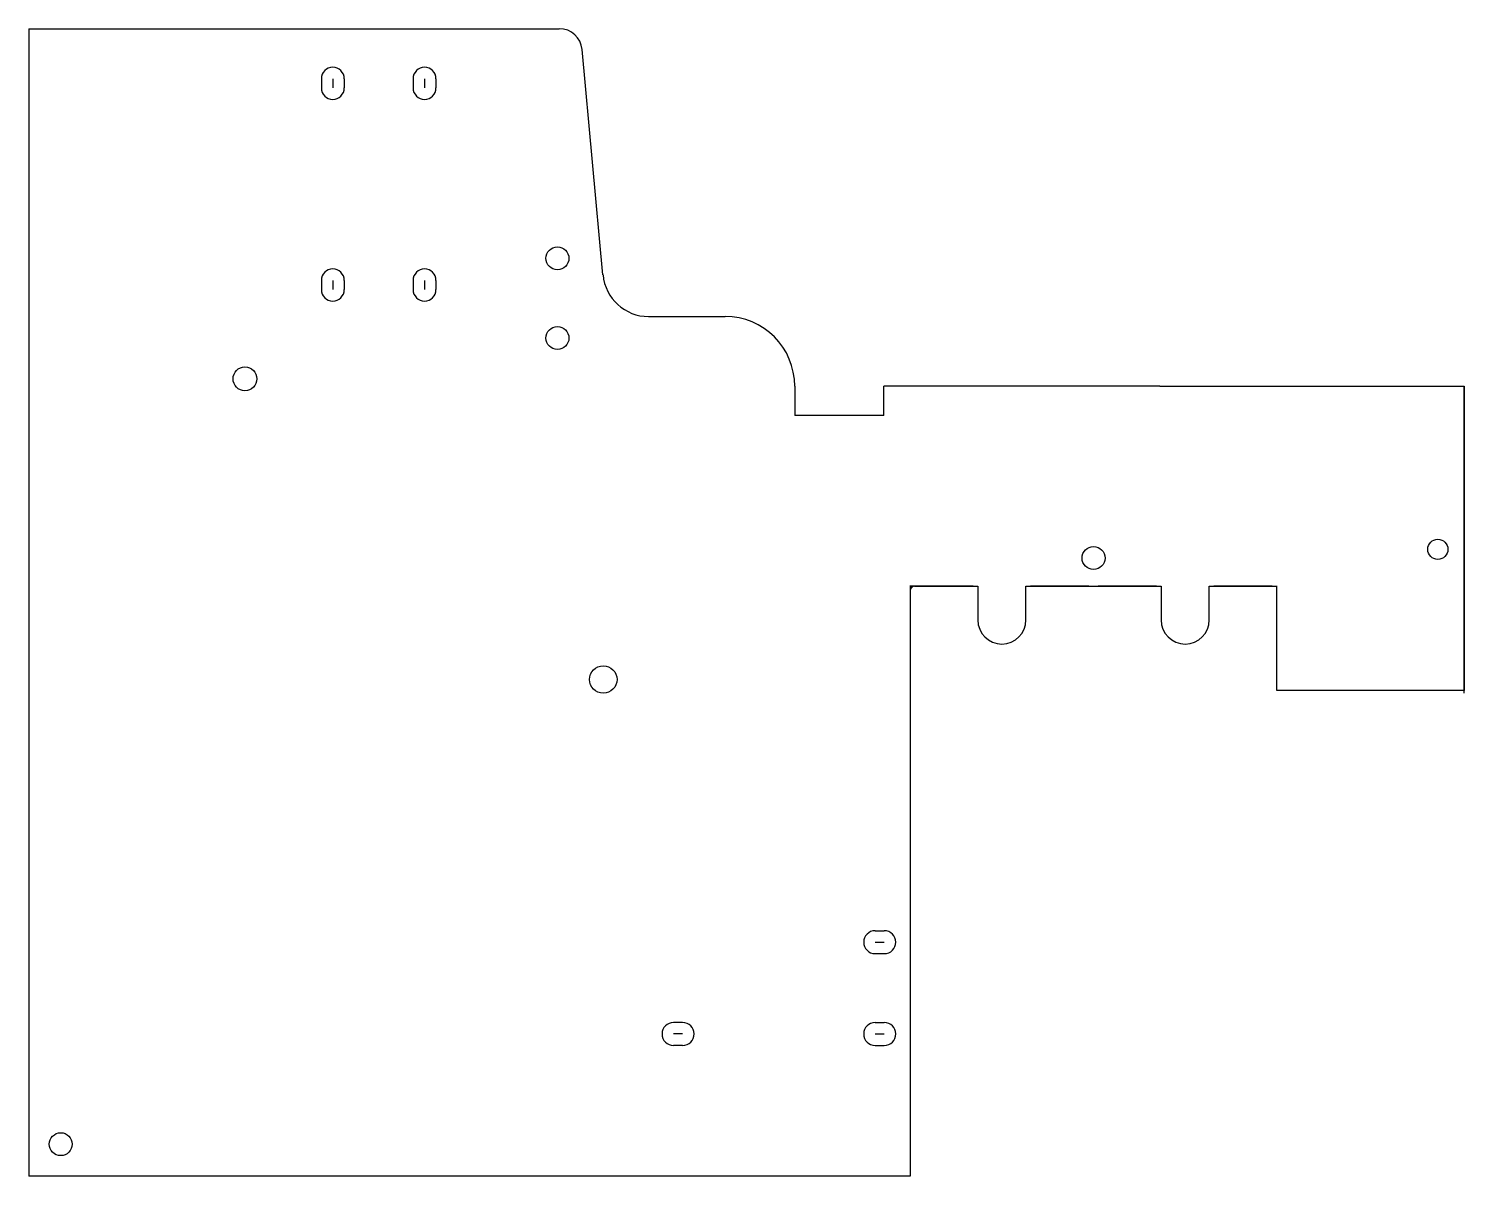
# Model space of a CAD drawing. Extents: x -48 to 109, y -84 to 41.
import ezdxf

# ---------------------------------------------------------------- set-up
doc = ezdxf.new("R2010")
doc.units = 0
doc.header["$MEASUREMENT"] = 0
doc.layers.add('MODELSKETCH_VISIBLE', color=7, linetype='CONTINUOUS')

msp = doc.modelspace()

# ---------------------------------------------------------------- linework, layer by layer
at = {"layer": 'MODELSKETCH_VISIBLE'}
for p, q in [((-47.69, 41), (-47.69, -84.2)), ((-47.69, 41), (10.2, 41)), ((14.97, 14.14), (12.69, 38.73)), ((-15.76, 35.54), (-15.76, 34.54)), ((-14.51, 35.54), (-14.51, 34.54)), ((-13.26, 35.54), (-13.26, 34.54)), ((-5.75, 35.54), (-5.75, 34.54)), ((-4.5, 35.54), (-4.5, 34.54)), ((-3.25, 35.54), (-3.25, 34.54)), ((-15.76, 13.54), (-15.76, 12.54)), ((-14.51, 13.54), (-14.51, 12.54)), ((-13.26, 13.54), (-13.26, 12.54)), ((-5.75, 13.54), (-5.75, 12.54)), ((-4.5, 13.54), (-4.5, 12.54)), ((-3.25, 13.54), (-3.25, 12.54)), ((19.95, 9.6), (28.29, 9.6)), ((35.89, 2), (35.89, -1.2)), ((75.74, 2), (45.61, 2)), ((45.61, -1.2), (45.61, 2)), ((75.74, 2), (108.94, 2)), ((108.94, 2), (108.94, -31.2)), ((108.94, -31.2), (108.94, 2)), ((45.61, -1.2), (35.89, -1.2)), ((108.94, -31.49), (108.94, -11.49)), ((55.36, -19.8), (48.44, -19.8)), ((48.49, -19.8), (48.49, -84.2)), ((48.94, -19.8), (55.86, -19.8)), ((55.36, -19.8), (48.99, -19.8)), ((55.86, -19.8), (55.86, -23.5)), ((61.12, -19.8), (75.86, -19.8)), ((61.12, -23.5), (61.12, -19.8)), ((67.99, -19.8), (61.62, -19.8)), ((75.36, -19.8), (68.99, -19.8)), ((75.86, -19.8), (75.86, -23.5)), ((81.12, -23.5), (81.12, -19.8)), ((81.12, -19.8), (88.54, -19.8)), ((87.99, -19.8), (81.62, -19.8)), ((88.49, -31.2), (88.49, -19.8)), ((88.49, -26.67), (88.49, -20.3)), ((88.49, -26.93), (88.49, -20.3)), ((93.24, -31.2), (88.49, -31.2)), ((93.24, -31.2), (88.54, -31.2)), ((108.94, -31.2), (93.24, -31.2)), ((44.66, -57.41), (45.66, -57.41)), ((44.66, -58.66), (45.66, -58.66)), ((44.66, -59.91), (45.66, -59.91)), ((23.66, -67.42), (22.66, -67.42)), ((23.66, -68.67), (22.66, -68.67)), ((44.66, -67.42), (45.66, -67.42)), ((44.66, -68.67), (45.66, -68.67)), ((23.66, -69.92), (22.66, -69.92)), ((44.66, -69.92), (45.66, -69.92)), ((48.49, -84.2), (-47.69, -84.2))]:
    msp.add_line(p, q, dxfattribs=at)
for centre, radius in [((10, 15.95), 1.25), ((10, 7.25), 1.25), ((-24.09, 2.8), 1.3), ((68.49, -16.75), 1.25), ((106.05, -15.8), 1.1), ((15, -30), 1.5), ((-44.19, -80.7), 1.25)]:
    msp.add_circle(centre, radius, dxfattribs=at)
for centre, radius, start, end in [((10.2, 38.5), 2.5, 5.286, 90), ((-14.51, 35.54), 1.25, 0, 180), ((-4.5, 35.54), 1.25, 0, 180), ((-14.51, 34.54), 1.25, 180, 0), ((-4.5, 34.54), 1.25, 180, 0), ((-14.51, 13.54), 1.25, 0, 180), ((-4.5, 13.54), 1.25, 0, 180), ((19.95, 14.6), 5, 185.286, 270), ((-14.51, 12.54), 1.25, 180, 0), ((-4.5, 12.54), 1.25, 180, 0), ((28.29, 2), 7.6, 0, 90), ((48.99, -20.3), 0.5, 90, 180), ((48.99, -20.3), 0.5, 90, 180), ((58.49, -23.5), 2.63, 180, 0), ((78.49, -23.5), 2.63, 180, 0), ((44.66, -58.66), 1.25, 90, 270), ((45.66, -58.66), 1.25, 270, 90), ((22.66, -68.67), 1.25, 90, 270), ((23.66, -68.67), 1.25, 270, 90), ((44.66, -68.67), 1.25, 90, 270), ((45.66, -68.67), 1.25, 270, 90)]:
    msp.add_arc(centre, radius, start, end, dxfattribs=at)

doc.saveas('drawing.dxf')
